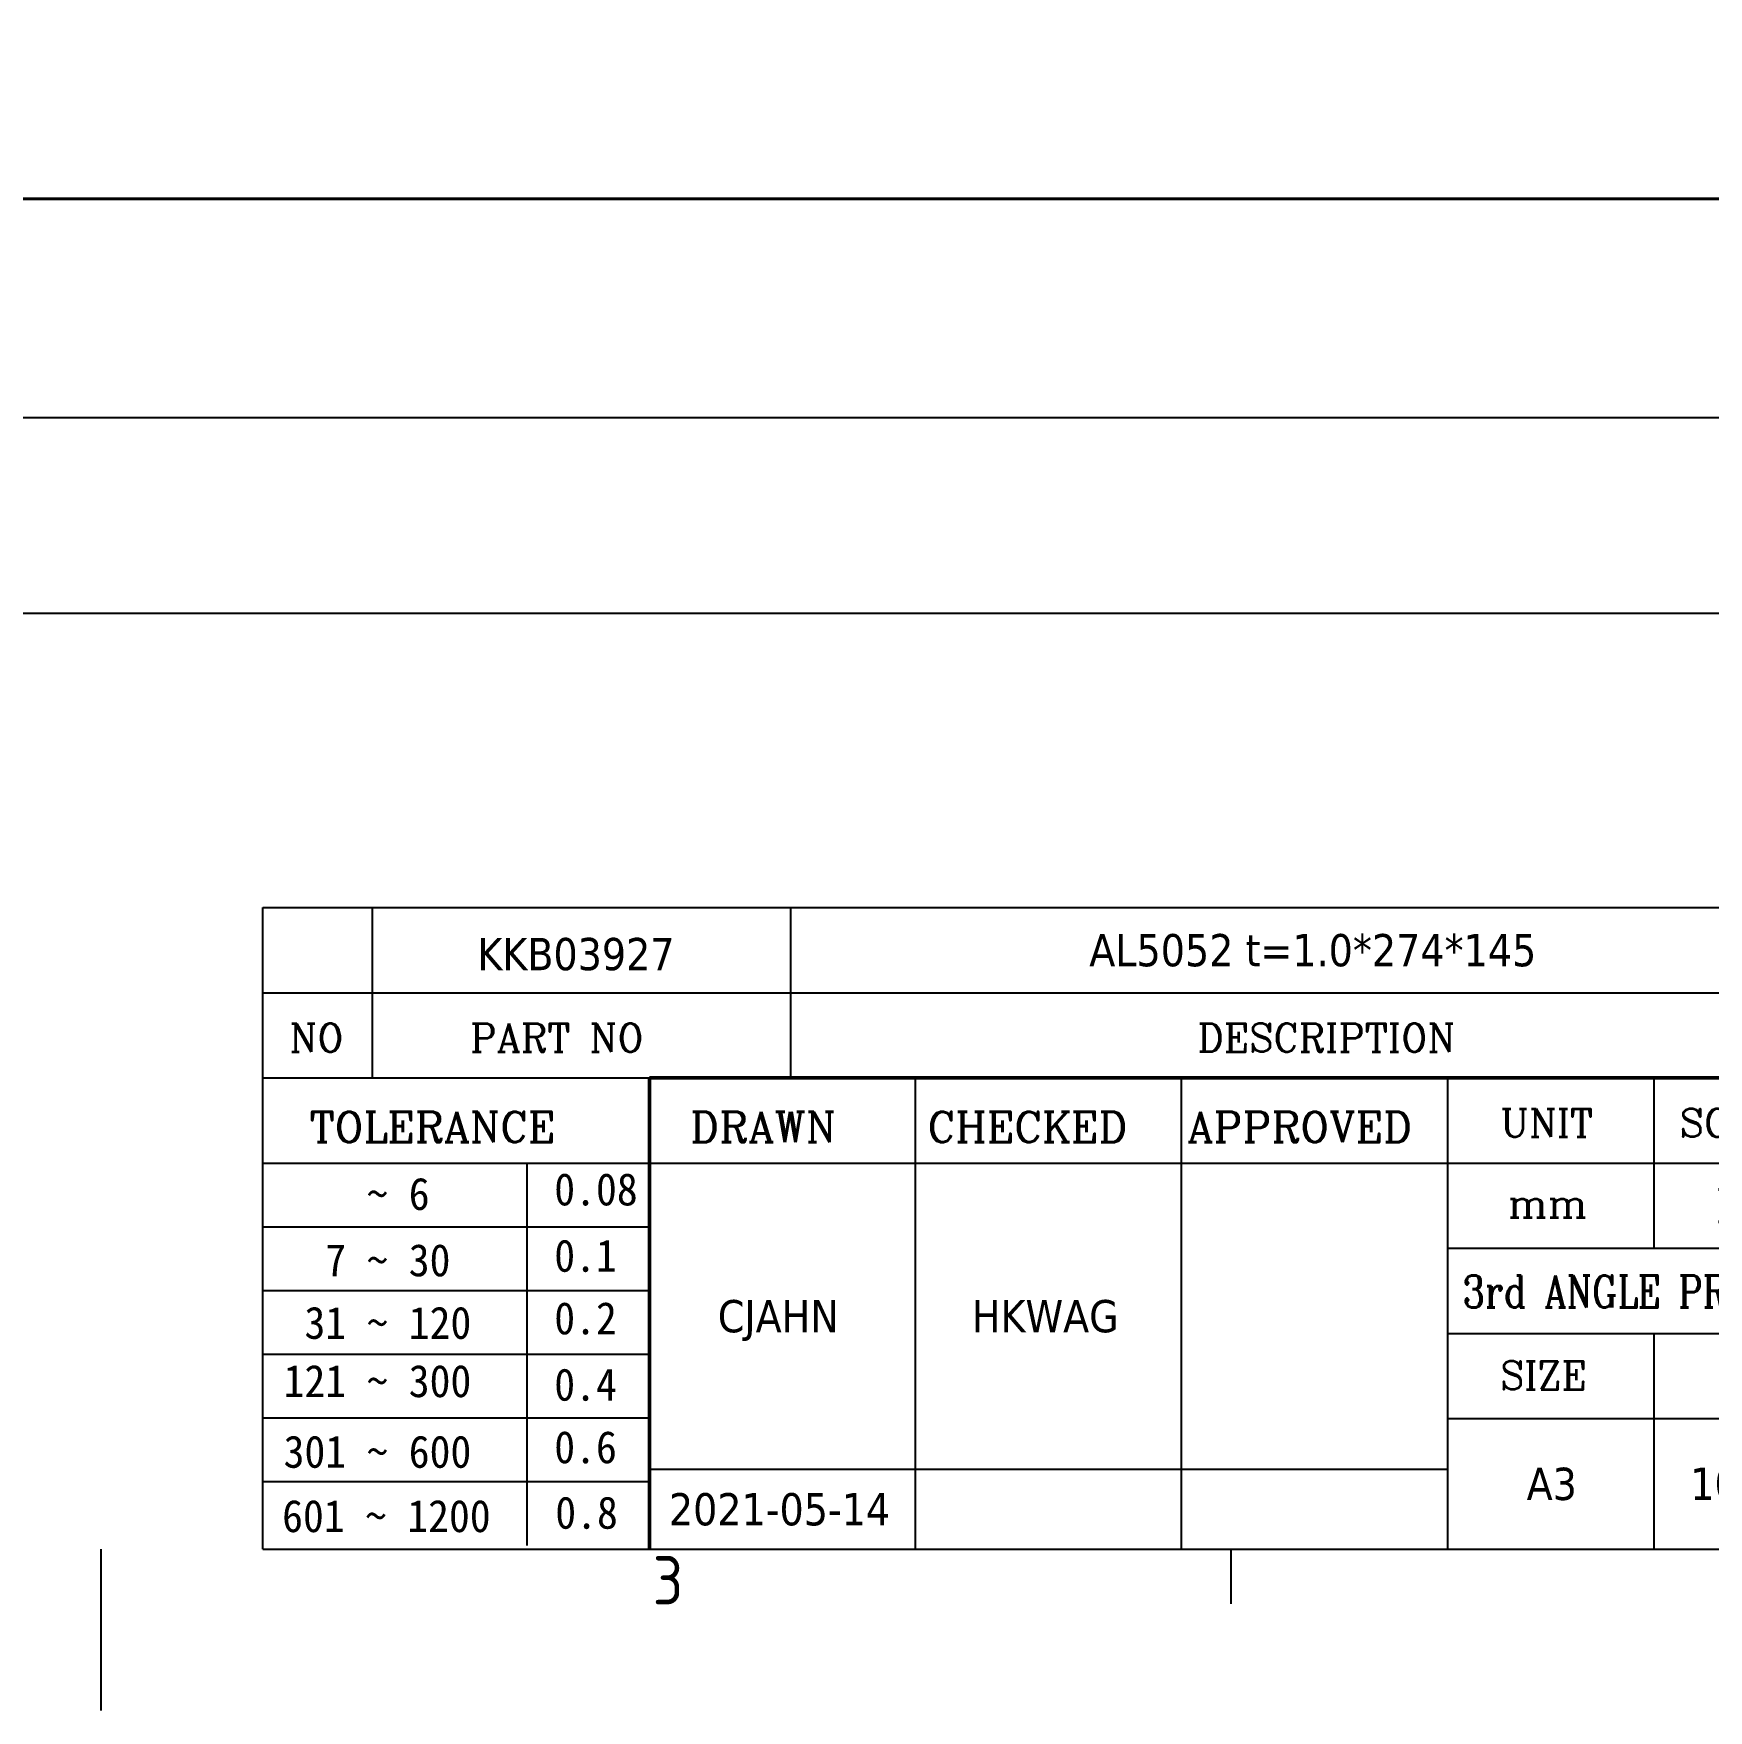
# Model space of a CAD drawing. Header units: millimetres. Extents: x 0 to 420, y 0 to 297.
# Drawn here: x 205.8 to 309.6, y 0 to 104 of the extents above; entities that cross this region are included whole.
import ezdxf
from ezdxf.enums import TextEntityAlignment as Align

# ---------------------------------------------------------------- set-up
doc = ezdxf.new("R2010")
doc.units = ezdxf.units.MM
doc.layers.get('0').update_dxf_attribs({"color": 3, "lineweight": 25})
for name, color, linetype, lineweight in [('가시적인 것(ISO)', 3, 'Continuous', 40), ('경계(ISO)', 7, 'Continuous', 25), ('제목(ISO)', 5, 'Continuous', 50), ('치수(ISO)', 2, 'Continuous', 25), ('해치(ISO)', 7, 'Continuous', 18)]:
    doc.layers.add(name, color=color, linetype=linetype, lineweight=lineweight)
doc.styles.add('HAN_291', font='')
doc.styles.add('HAN_370', font='', dxfattribs={"width": 2})
doc.styles.add('RC_284', font='ROMANC.shx')
doc.styles.add('RC_287', font='ROMANC.shx')
doc.styles.add('RC_292', font='ROMANC.shx')
doc.styles.add('ROMANT_294', font='romant.shx')
doc.styles.add('문자 텍스트_PSTEK_POSCO', font='isocp.shx')
doc.styles.add('치수 텍스트_PSTEK_POSCO', font='isocp.shx')
doc.styles.add('텍스트 스타일198', font='tahoma.ttf')
doc.styles.add('텍스트 스타일333', font='ROMANC.shx', dxfattribs={"width": 0.800000011920929})
doc.styles.get('HAN_291').set_extended_font_data('GulimChe')
doc.styles.get('HAN_370').set_extended_font_data('GulimChe')
doc.dimstyles.new('치수_PSTEK_POSCO', dxfattribs={"dimtxt": 3.5, "dimasz": 2.5, "dimexe": 2, "dimexo": 2.5, "dimgap": 1, "dimtad": 1, "dimrnd": 1e-08, "dimdsep": 46, "dimtxsty": '치수 텍스트_PSTEK_POSCO', "dimcen": 0.09, "dimdle": 10, "dimclrd": 7, "dimclre": 7, "dimclrt": 2, "dimadec": 1, "dimazin": 2, "dimtfac": 1, "dimtmove": 0, "dimatfit": 3, "dimfxl": 0, "dimtolj": 1, "dimlwd": -1, "dimlwe": -1, "dimarcsym": 0})

# ---------------------------------------------------------------- blocks, each defined once
blk = doc.blocks.new('경계 Default Border')
at = {"layer": '경계(ISO)'}
blk.add_line((280, 10), (280, 6.599999666213989), dxfattribs=at)
at = {"layer": '경계(ISO)', "flags": 128}
blk.add_lwpolyline([(210, 0), (210, 10)], dxfattribs=at)
at = {"layer": '경계(ISO)', "color": 2, "insert": (244.1685395229535, 6.57139439638704), "char_height": 3.00000011920929, "attachment_point": 7, "style": '문자 텍스트_PSTEK_POSCO'}
blk.add_mtext('3', dxfattribs=at)
blk = doc.blocks.new('제목 블록 PSTEK')
for color, points in [(252, [(317.2195697678507, 17.0593801673321), (322.0326348870767, 21.62682475217465), (322.2781991042243, 21.94392121864296), (317.0471853425802, 16.97985676345368), (318.7512090904202, 16.1899260703855), (316.0018030350395, 12.71868385740789), (316.3356552234328, 13.00206718743325), (318.9235935156908, 16.2694494742633)]), (5, [(321.6183518841322, 17.4193704504104), (319.5281351041078, 18.24969419629727), (322.4505835294948, 22.02344462252142), (317.2195697678507, 17.0593801673321), (318.9235935156908, 16.2694494742633), (316.1741874603099, 12.79820726128571)]), (1, [(324.4839107253602, 19.60711530335299), (325.2419748254881, 19.60711530335299), (325.2419748254881, 20.25857663940324), (321.2266040451076, 20.25857663940324), (321.2266040451076, 19.60711530335299), (321.9846681452406, 19.60711530335299), (321.9846681452406, 15.3430047401139), (324.4839107253602, 15.3430047401139)]), (252, [(324.6615819988275, 19.45905590879572), (325.4196460989604, 19.45905590879572), (325.4196460989604, 20.11051724484596), (325.2419748254881, 20.11051724484596), (325.2419748254881, 19.60711530335299), (324.4839107253602, 19.60711530335299), (324.4839107253602, 15.3430047401139), (322.1623394187076, 15.3430047401139), (322.1623394187076, 15.19494534555726), (324.6615819988275, 15.19494534555726)]), (1, [(329.2277337269622, 20.25857663940324), (325.65654113025, 20.25857663940324), (325.65654113025, 15.3430047401139), (329.3580259941756, 15.3430047401139), (329.3580259941756, 15.9944660761648), (328.1137701654877, 15.9944660761648), (328.1137701654877, 17.56360607323003), (329.2277337269622, 17.56360607323003), (329.2277337269622, 18.25543873810179), (328.1137701654877, 18.25543873810179), (328.1137701654877, 19.60711530335299), (329.2277337269622, 19.60711530335299)]), (252, [(328.2914414389548, 19.45905590879572), (329.4054050004294, 19.45905590879572), (329.4054050004294, 20.11051724484596), (329.2277337269622, 20.11051724484596), (329.2277337269622, 19.60711530335299), (328.1137701654877, 19.60711530335299), (328.1137701654877, 18.25543873810179), (328.2914414389548, 18.25543873810179)]), (1, [(332.3312149849806, 20.25857663940324), (329.8592894925411, 20.25857663940324), (329.8592894925411, 15.3430047401139), (332.3312149849806, 15.3430047401139), (332.3312149849806, 17.4318630164523), (333.0701931098801, 15.3430047401139), (335.4855464857051, 15.3430047401139), (334.2514536401189, 19.30614745124769), (335.4379594596742, 20.25857663940324), (334.3071782107978, 20.25857663940324), (332.3312149849806, 18.99741471888304)]), (252, [(332.5088862584528, 20.1105172448466), (332.3312149849806, 20.1105172448466), (332.3312149849806, 18.99741471888368), (332.5088862584528, 19.11081371413894)]), (252, [(335.6156307331414, 20.11051724484596), (335.2535118015555, 20.11051724484596), (334.2514536401189, 19.30614745124769), (335.4855464857051, 15.3430047401139), (333.1954852176545, 15.3430047401139), (333.2478643833523, 15.19494534555726), (335.6632177591723, 15.19494534555726), (334.4291249135862, 19.15808805669106)]), (252, [(321.9846681452406, 19.60711530335299), (321.4042753185749, 19.60711530335299), (321.4042753185749, 19.45905590879572), (321.9846681452406, 19.45905590879572)]), (252, [(328.2914414389548, 17.41554667867274), (329.4054050004294, 17.41554667867274), (329.4054050004294, 18.10737934354514), (329.2277337269622, 18.10737934354514), (329.2277337269622, 17.56360607323003), (328.1137701654877, 17.56360607323003), (328.1137701654877, 15.9944660761648), (328.2914414389548, 15.9944660761648)]), (252, [(332.5088862584528, 16.92964231796647), (332.3312149849806, 17.43186301645164), (332.3312149849806, 15.3430047401139), (330.0369607660135, 15.3430047401139), (330.0369607660135, 15.19494534555726), (332.5088862584528, 15.19494534555726)]), (252, [(329.5356972676428, 15.8464066816075), (329.3580259941756, 15.8464066816075), (329.3580259941756, 15.3430047401139), (325.8342124037171, 15.3430047401139), (325.8342124037171, 15.19494534555726), (329.5356972676428, 15.19494534555726)])]:
    blk.add_hatch(color=color).paths.add_polyline_path(points)
h = blk.add_hatch(color=1)
edge = h.paths.add_edge_path(flags=0)
edge.add_line((314.2242174273352, 19.60711530335299), (314.2242174273352, 17.00126995915134))
edge.add_line((314.2242174273352, 17.00126995915134), (314.3485873187598, 17.00126995915134))
edge.add_arc((314.3485873187598, 17.6527312952023), 0.6514613360509371, 270, 360)
edge.add_line((315.0000486548106, 17.6527312952023), (315.0000486548106, 18.95565396730211))
edge.add_arc((314.3485873187598, 18.95565396730212), 0.6514613360508712, 0, 90)
edge.add_line((314.3485873187598, 19.60711530335299), (314.2242174273352, 19.60711530335299))
edge = h.paths.add_edge_path()
edge.add_arc((314.9847713324306, 18.28938669179658), 1.969189947606664, 269.9999999999959, 450)
edge.add_line((314.9847713324306, 20.25857663940318), (311.7664314776902, 20.25857663940324))
edge.add_line((311.7664314776902, 20.25857663940324), (311.7664314776902, 15.3430047401139))
edge.add_line((311.7664314776902, 15.3430047401139), (314.2242174273352, 15.3430047401139))
edge.add_line((314.2242174273352, 15.3430047401139), (314.2242174273352, 16.32019674418991))
edge.add_line((314.2242174273352, 16.32019674418991), (314.9847713324307, 16.32019674418991))
h = blk.add_hatch(color=252)
edge = h.paths.add_edge_path()
edge.add_arc((314.9847713324309, 18.28938669179657), 1.969189947606666, 270, 406.8278729790604)
edge.add_arc((315.1624426058984, 18.1413272972396), 1.969189947606962, -90, 53.560984836317004, ccw=False)
edge.add_line((315.1624426058984, 16.17213734963263), (314.4018887008024, 16.17213734963263))
edge.add_line((314.4018887008024, 16.17213734963263), (314.4018887008024, 15.19494534555726))
edge.add_line((314.4018887008024, 15.19494534555726), (311.9441027511573, 15.19494534555726))
edge.add_line((311.9441027511573, 15.19494534555726), (311.9441027511573, 15.3430047401139))
edge.add_line((311.9441027511573, 15.3430047401139), (314.2242174273352, 15.3430047401139))
edge.add_line((314.2242174273352, 15.3430047401139), (314.2242174273352, 16.32019674418991))
edge.add_line((314.2242174273352, 16.32019674418991), (314.9847713324309, 16.32019674418991))
h = blk.add_hatch(color=252)
edge = h.paths.add_edge_path()
edge.add_line((314.4018887008024, 19.45905590879572), (314.5262585922315, 19.45905590879572))
edge.add_arc((314.5262585922314, 18.80759457274939), 0.6514613360463194, 60.4189348879147, 90.00000000000318, ccw=False)
edge.add_arc((314.3485873187602, 18.95565396730057), 0.6514613360524251, 39.96992292766206, 90.00000000009999)
edge.add_line((314.3485873187591, 19.60711530335307), (314.2242174273352, 19.60711530335298))
edge.add_line((314.2242174273352, 19.60711530335299), (314.2242174273352, 17.00126995915134))
edge.add_line((314.2242174273352, 17.00126995915134), (314.3485873187591, 17.00126995915134))
edge.add_arc((314.3485873187568, 17.652731295233), 0.6514613360816299, 270.0000000002, 274.6930825552478)
edge.add_line((314.4018887008024, 17.0034541317032), (314.4018887008024, 19.45905590879572))
at = {"layer": '해치(ISO)'}
h = blk.add_hatch(color=140, dxfattribs=at)
edge = h.paths.add_edge_path()
edge.add_ellipse((330.3660919371412, 20.15576403068321), major_axis=(9.100907360794343, 0), ratio=0.4069904968023172, start_angle=301.3098473703837, end_angle=507.7436900681698)
edge.add_ellipse((331.5340919371412, 20.4634168429492), major_axis=(-9.82350664112931, 0), ratio=0.3942600559756514, start_angle=111.51207141178469, end_angle=334.47025347086895, ccw=False)
edge.add_line((335.1363447531188, 16.8601935978785), (335.0955236905705, 16.99119398620872))
at = {"color": 180}
for p, q in [((182.475792979055, 11.79100474011392), (182.4757929790549, 51.56524660363496)), ((182.4757929790549, 51.56524660363496), (372.4757929537551, 51.56524660363496)), ((189.2651435055721, 51.56524660363496), (189.2651435055722, 41.00524660363494)), ((215.2152739891528, 41.00524660363494), (215.2152739891528, 51.56524660363496)), ((280.8758854511282, 51.56524660363496), (280.8758854511282, 41.00524660363494)), ((310.0881549537552, 51.56524660363496), (310.0881549537553, 41.00524660363494)), ((316.9044520275131, 51.56524660363496), (316.9044520275127, 41.00524660363494)), ((338.4566026226726, 51.56524660363496), (338.4566026226727, 41.00524660363494)), ((372.4757929537551, 51.56524660363496), (372.4757929537551, 11.79100474011389)), ((182.475792979055, 46.2852466036349), (372.4757929537551, 46.28524660363492)), ((182.475792979055, 41.00524660363493), (206.451475290024, 41.00524660363493)), ((222.9401812389276, 11.79100474011392), (222.9401812389276, 41.00524660363494)), ((239.4288871878316, 11.79100474011392), (239.4288871878316, 41.00524660363494)), ((255.9175931367356, 11.79100474011392), (255.9175931367356, 41.00524660363494)), ((268.6918866058747, 41.00524660363494), (268.6918866058747, 30.44524660363498)), ((280.8758854511282, 41.00524660363494), (280.8758854511282, 25.16524660363502)), ((310.088154953755, 41.00524660363494), (310.088154953755, 11.79100474011392)), ((182.475792979055, 35.72524660363497), (206.451475290024, 35.72524660363497)), ((198.8621818849491, 12.02524660363491), (198.8621818849491, 35.72524660363497)), ((206.451475290024, 35.72524660363497), (372.4757929537551, 35.72524660363497)), ((182.475792979055, 31.77524660363492), (206.451475290024, 31.77524660363492)), ((255.917593136736, 30.44524660363498), (372.4757929537552, 30.44524660363501)), ((182.475792979055, 27.82524660363487), (206.451475290024, 27.82524660363487)), ((255.9175931367359, 25.16524660363502), (372.4757929537552, 25.165246603635)), ((268.6918866058744, 25.16524660363502), (268.6918866058744, 11.79100474011392)), ((182.475792979055, 23.87524660363505), (206.451475290024, 23.87524660363505)), ((182.475792979055, 19.92524660363478), (206.451475290024, 19.92524660363478)), ((255.9175931367359, 19.88524660363481), (310.0881549537553, 19.88524660363481)), ((206.451475290024, 16.74100474011396), (255.9175931367359, 16.74100474011396)), ((182.475792979055, 15.97524660363496), (206.451475290024, 15.97524660363496)), ((182.475792979055, 11.79100474011392), (372.4757929537551, 11.79100474011389))]:
    blk.add_line(p, q, dxfattribs=at)
at = {"color": 7, "lineweight": 50}
for p, q in [((206.4514752900237, 11.79100474011392), (206.4514752900237, 41.00524660363494)), ((206.451475290024, 41.00524660363494), (372.4757929537551, 41.00524660363496))]:
    blk.add_line(p, q, dxfattribs=at)
at = {"color": 7}
for p, q in [((322.2781991042243, 21.94392121864296), (317.0471853425802, 16.97985676345368)), ((322.4505835294948, 22.02344462252142), (317.2195697678507, 17.0593801673321)), ((319.5281351041078, 18.24969419629727), (322.4505835294948, 22.02344462252142)), ((322.0326348870767, 21.62682475217465), (322.2781991042243, 21.94392121864296)), ((317.2195697678507, 17.0593801673321), (322.0326348870767, 21.62682475217465)), ((311.7664314776902, 20.25900474011391), (311.7664314776902, 15.34300474011391)), ((314.9847713324309, 20.25857663940324), (311.7664314776902, 20.25857663940324)), ((314.9847713324309, 20.25857663940324), (311.7664314776902, 20.25857663940324)), ((311.7664314776902, 20.25857663940324), (311.7664314776902, 15.3430047401139)), ((325.2419748254881, 20.25857663940324), (321.2266040451076, 20.25857663940324)), ((321.2266040451076, 20.25857663940324), (321.2266040451076, 19.60711530335299)), ((325.2419748254881, 20.25857663940324), (321.2266040451076, 20.25857663940324)), ((321.2266040451076, 20.25857663940324), (321.2266040451076, 19.60711530335299)), ((325.2419748254881, 19.60711530335299), (325.2419748254881, 20.25857663940324)), ((325.2419748254881, 19.60711530335299), (325.2419748254881, 20.25857663940324)), ((325.4196460989604, 20.11051724484596), (325.2419748254881, 20.11051724484596)), ((325.2419748254881, 20.11051724484596), (325.2419748254881, 19.60711530335299)), ((325.4196460989604, 19.45905590879572), (325.4196460989604, 20.11051724484596)), ((329.2277337269622, 20.25857663940324), (325.65654113025, 20.25857663940324)), ((325.65654113025, 20.25857663940324), (325.65654113025, 15.3430047401139)), ((325.65654113025, 20.25857663940324), (325.65654113025, 15.3430047401139)), ((329.2277337269622, 20.25857663940324), (325.65654113025, 20.25857663940324)), ((329.2277337269622, 19.60711530335299), (329.2277337269622, 20.25857663940324)), ((329.2277337269622, 19.60711530335299), (329.2277337269622, 20.25857663940324)), ((329.4054050004294, 20.11051724484596), (329.2277337269622, 20.11051724484596)), ((329.2277337269622, 20.11051724484596), (329.2277337269622, 19.60711530335299)), ((329.4054050004294, 19.45905590879572), (329.4054050004294, 20.11051724484596)), ((332.3312149849806, 20.25857663940324), (329.8592894925411, 20.25857663940324)), ((329.8592894925411, 20.25857663940324), (329.8592894925411, 15.3430047401139)), ((329.8592894925411, 20.25857663940324), (329.8592894925411, 15.3430047401139)), ((332.3312149849806, 20.25857663940324), (329.8592894925411, 20.25857663940324)), ((334.3071782107978, 20.25857663940324), (332.3312149849806, 18.99741471888304)), ((332.3312149849806, 18.99741471888304), (332.3312149849806, 20.25857663940324)), ((334.3071782107978, 20.25857663940324), (332.3312149849806, 18.99741471888304)), ((332.3312149849806, 18.99741471888304), (332.3312149849806, 20.25857663940324)), ((332.5088862584528, 20.1105172448466), (332.3312149849806, 20.1105172448466)), ((332.3312149849806, 20.1105172448466), (332.3312149849806, 18.99741471888368)), ((332.5088862584528, 19.11081371413894), (332.5088862584528, 20.1105172448466)), ((334.2514536401189, 19.30614745124769), (335.4379594596742, 20.25857663940324)), ((334.2514536401189, 19.30614745124769), (335.4379594596742, 20.25857663940324)), ((335.2535118015555, 20.11051724484596), (334.2514536401189, 19.30614745124769)), ((335.4379594596742, 20.25857663940324), (334.3071782107978, 20.25857663940324)), ((335.4379594596742, 20.25857663940324), (334.3071782107978, 20.25857663940324)), ((334.4291249135862, 19.15808805669104), (335.6156307331414, 20.11051724484596)), ((335.6156307331414, 20.11051724484596), (335.2535118015555, 20.11051724484596)), ((314.2242174273352, 17.00126995915134), (314.2242174273352, 19.60711530335299)), ((314.2242174273352, 19.60711530335299), (314.3485873187591, 19.60711530335299)), ((314.3485873187591, 19.60711530335299), (314.2242174273352, 19.60711530335299)), ((314.2242174273352, 19.60711530335299), (314.2242174273352, 17.00126995915134)), ((314.2242174273352, 17.00126995915134), (314.2242174273352, 19.60711530335299)), ((314.2242174273352, 19.60711530335299), (314.3485873187591, 19.60711530335299)), ((314.4018887008024, 19.45905590879572), (314.5262585922314, 19.45905590879572)), ((314.4018887008024, 17.0034541317032), (314.4018887008024, 19.45905590879572)), ((315.0000486548106, 18.95565396730275), (315.0000486548106, 17.65273129520161)), ((315.0000486548106, 18.95565396730275), (315.0000486548106, 17.65273129520161)), ((321.2266040451076, 19.60711530335299), (321.9846681452406, 19.60711530335299)), ((321.2266040451076, 19.60711530335299), (321.9846681452406, 19.60711530335299)), ((321.4042753185749, 19.60711530335299), (321.4042753185749, 19.45905590879572)), ((321.9846681452406, 19.60711530335299), (321.4042753185749, 19.60711530335299)), ((321.4042753185749, 19.45905590879572), (321.9846681452406, 19.45905590879572)), ((321.9846681452406, 19.60711530335299), (321.9846681452406, 15.3430047401139)), ((321.9846681452406, 19.45905590879572), (321.9846681452406, 19.60711530335299)), ((321.9846681452406, 19.60711530335299), (321.9846681452406, 15.3430047401139)), ((324.4839107253602, 19.60711530335299), (325.2419748254881, 19.60711530335299)), ((324.4839107253602, 15.3430047401139), (324.4839107253602, 19.60711530335299)), ((325.2419748254881, 19.60711530335299), (324.4839107253602, 19.60711530335299)), ((324.4839107253602, 19.60711530335299), (324.4839107253602, 15.3430047401139)), ((324.4839107253602, 19.60711530335299), (325.2419748254881, 19.60711530335299)), ((324.4839107253602, 15.3430047401139), (324.4839107253602, 19.60711530335299)), ((324.6615819988275, 19.45905590879572), (325.4196460989604, 19.45905590879572)), ((324.6615819988275, 15.19494534555726), (324.6615819988275, 19.45905590879572)), ((328.1137701654877, 18.25543873810179), (328.1137701654877, 19.60711530335299)), ((328.1137701654877, 19.60711530335299), (329.2277337269622, 19.60711530335299)), ((329.2277337269622, 19.60711530335299), (328.1137701654877, 19.60711530335299)), ((328.1137701654877, 19.60711530335299), (328.1137701654877, 18.25543873810179)), ((328.1137701654877, 18.25543873810179), (328.1137701654877, 19.60711530335299)), ((328.1137701654877, 19.60711530335299), (329.2277337269622, 19.60711530335299)), ((328.2914414389548, 18.25543873810179), (328.2914414389548, 19.45905590879572)), ((328.2914414389548, 19.45905590879572), (329.4054050004294, 19.45905590879572)), ((332.3312149849806, 18.99741471888368), (332.5088862584528, 19.11081371413894)), ((335.4855464857051, 15.3430047401139), (334.2514536401189, 19.30614745124769)), ((334.2514536401189, 19.30614745124769), (335.4855464857051, 15.3430047401139)), ((335.4855464857051, 15.3430047401139), (334.2514536401189, 19.30614745124769)), ((335.6632177591723, 15.19494534555726), (334.4291249135862, 19.15808805669104)), ((321.6183518841322, 17.4193704504104), (319.5281351041078, 18.24969419629727)), ((329.2277337269622, 18.25543873810179), (328.1137701654877, 18.25543873810179)), ((328.1137701654877, 18.25543873810179), (328.2914414389548, 18.25543873810179)), ((329.2277337269622, 18.25543873810179), (328.1137701654877, 18.25543873810179)), ((329.2277337269622, 17.56360607323003), (329.2277337269622, 18.25543873810179)), ((329.2277337269622, 17.56360607323003), (329.2277337269622, 18.25543873810179)), ((329.4054050004294, 18.10737934354514), (329.2277337269622, 18.10737934354514)), ((329.2277337269622, 18.10737934354514), (329.2277337269622, 17.56360607323003)), ((329.4054050004294, 17.41554667867274), (329.4054050004294, 18.10737934354514)), ((345.0447381189468, 17.50375595811051), (344.9867755289346, 17.689895936919)), ((314.3485873187591, 17.00126995915134), (314.2242174273352, 17.00126995915134)), ((314.2242174273352, 17.00126995915134), (314.3485873187591, 17.00126995915134)), ((314.3485873187591, 17.00126995915134), (314.2242174273352, 17.00126995915134)), ((316.1741874603099, 12.79820726128571), (321.6183518841322, 17.4193704504104)), ((317.0471853425802, 16.97985676345368), (318.7512090904202, 16.1899260703855)), ((318.9235935156908, 16.2694494742633), (317.2195697678507, 17.0593801673321)), ((317.2195697678507, 17.0593801673321), (318.9235935156908, 16.2694494742633)), ((328.1137701654877, 17.56360607323003), (329.2277337269622, 17.56360607323003)), ((328.1137701654877, 15.9944660761648), (328.1137701654877, 17.56360607323003)), ((329.2277337269622, 17.56360607323003), (328.1137701654877, 17.56360607323003)), ((328.1137701654877, 17.56360607323003), (328.1137701654877, 15.9944660761648)), ((328.1137701654877, 17.56360607323003), (329.2277337269622, 17.56360607323003)), ((328.1137701654877, 15.9944660761648), (328.1137701654877, 17.56360607323003)), ((328.2914414389548, 15.9944660761648), (328.2914414389548, 17.41554667867274)), ((328.2914414389548, 17.41554667867274), (329.4054050004294, 17.41554667867274)), ((332.3312149849806, 17.4318630164523), (333.0701931098801, 15.3430047401139)), ((332.3312149849806, 15.3430047401139), (332.3312149849806, 17.4318630164523)), ((332.5088862584528, 16.92964231796647), (332.3312149849806, 17.43186301645164)), ((332.3312149849806, 17.43186301645164), (332.3312149849806, 15.3430047401139)), ((332.3312149849806, 17.4318630164523), (333.0701931098801, 15.3430047401139)), ((332.3312149849806, 15.3430047401139), (332.3312149849806, 17.4318630164523)), ((332.5088862584528, 15.19494534555726), (332.5088862584528, 16.92964231796647)), ((314.2242174273352, 16.32019674418991), (314.9847713324309, 16.32019674418991)), ((314.2242174273352, 15.3430047401139), (314.2242174273352, 16.32019674418991)), ((314.9847713324309, 16.32019674418991), (314.2242174273352, 16.32019674418991)), ((314.2242174273352, 16.32019674418991), (314.2242174273352, 15.3430047401139)), ((314.2242174273352, 16.32019674418991), (314.9847713324309, 16.32019674418991)), ((314.2242174273352, 15.3430047401139), (314.2242174273352, 16.32019674418991)), ((314.4018887008024, 16.17213734963263), (315.162442605898, 16.17213734963263)), ((314.4018887008024, 15.19494534555726), (314.4018887008024, 16.17213734963263)), ((318.7512090904202, 16.1899260703855), (316.0018030350395, 12.71868385740789)), ((318.9235935156908, 16.2694494742633), (316.1741874603099, 12.79820726128571)), ((316.3356552234328, 13.00206718743325), (318.9235935156908, 16.2694494742633)), ((329.3580259941756, 15.9944660761648), (328.1137701654877, 15.9944660761648)), ((328.1137701654877, 15.9944660761648), (328.2914414389548, 15.9944660761648)), ((329.3580259941756, 15.9944660761648), (328.1137701654877, 15.9944660761648)), ((329.3580259941756, 15.3430047401139), (329.3580259941756, 15.9944660761648)), ((329.3580259941756, 15.3430047401139), (329.3580259941756, 15.9944660761648)), ((329.5356972676428, 15.8464066816075), (329.3580259941756, 15.8464066816075)), ((329.3580259941756, 15.8464066816075), (329.3580259941756, 15.3430047401139)), ((329.5356972676428, 15.19494534555726), (329.5356972676428, 15.8464066816075)), ((311.7664314776902, 15.3430047401139), (314.2242174273352, 15.3430047401139)), ((311.7664314776902, 15.3430047401139), (314.2242174273352, 15.3430047401139)), ((314.2242174273352, 15.3430047401139), (311.9441027511573, 15.3430047401139)), ((311.9441027511573, 15.3430047401139), (311.9441027511573, 15.19494534555726)), ((311.9441027511573, 15.19494534555726), (314.4018887008024, 15.19494534555726)), ((321.9846681452406, 15.3430047401139), (324.4839107253602, 15.3430047401139)), ((321.9846681452406, 15.3430047401139), (324.4839107253602, 15.3430047401139)), ((324.4839107253602, 15.3430047401139), (322.1623394187076, 15.3430047401139)), ((322.1623394187076, 15.3430047401139), (322.1623394187076, 15.19494534555726)), ((322.1623394187076, 15.19494534555726), (324.6615819988275, 15.19494534555726)), ((325.65654113025, 15.3430047401139), (329.3580259941756, 15.3430047401139)), ((325.65654113025, 15.3430047401139), (329.3580259941756, 15.3430047401139)), ((329.3580259941756, 15.3430047401139), (325.8342124037171, 15.3430047401139)), ((325.8342124037171, 15.3430047401139), (325.8342124037171, 15.19494534555726)), ((325.8342124037171, 15.19494534555726), (329.5356972676428, 15.19494534555726)), ((329.8592894925411, 15.3430047401139), (332.3312149849806, 15.3430047401139)), ((329.8592894925411, 15.3430047401139), (332.3312149849806, 15.3430047401139)), ((332.3312149849806, 15.3430047401139), (330.0369607660135, 15.3430047401139)), ((330.0369607660135, 15.3430047401139), (330.0369607660135, 15.19494534555726)), ((330.0369607660135, 15.19494534555726), (332.5088862584528, 15.19494534555726)), ((333.0701931098801, 15.3430047401139), (335.4855464857051, 15.3430047401139)), ((333.0701931098801, 15.3430047401139), (335.4855464857051, 15.3430047401139)), ((335.4855464857051, 15.3430047401139), (333.1954852176545, 15.3430047401139)), ((333.1954852176545, 15.3430047401139), (333.2478643833523, 15.19494534555726)), ((333.2478643833523, 15.19494534555726), (335.6632177591723, 15.19494534555726)), ((316.0018030350395, 12.71868385740789), (316.3356552234328, 13.00206718743325))]:
    blk.add_line(p, q, dxfattribs=at)
at = {"color": 5}
for p, q in [((322.4505835294948, 22.02344462252142), (317.2195697678507, 17.0593801673321)), ((319.5281351041078, 18.24969419629727), (322.4505835294948, 22.02344462252142)), ((321.6183518841322, 17.4193704504104), (319.5281351041078, 18.24969419629727)), ((316.1741874603099, 12.79820726128571), (321.6183518841322, 17.4193704504104)), ((317.2195697678507, 17.0593801673321), (318.9235935156908, 16.2694494742633)), ((318.9235935156908, 16.2694494742633), (316.1741874603099, 12.79820726128571))]:
    blk.add_line(p, q, dxfattribs=at)
at = {"color": 1}
for p, q in [((314.9847713324309, 20.25857663940324), (311.7664314776902, 20.25857663940324)), ((311.7664314776902, 20.25857663940324), (311.7664314776902, 15.3430047401139)), ((325.2419748254881, 20.25857663940324), (321.2266040451076, 20.25857663940324)), ((321.2266040451076, 20.25857663940324), (321.2266040451076, 19.60711530335299)), ((325.2419748254881, 19.60711530335299), (325.2419748254881, 20.25857663940324)), ((329.2277337269622, 20.25857663940324), (325.65654113025, 20.25857663940324)), ((325.65654113025, 20.25857663940324), (325.65654113025, 15.3430047401139)), ((329.2277337269622, 19.60711530335299), (329.2277337269622, 20.25857663940324)), ((332.3312149849806, 20.25857663940324), (329.8592894925411, 20.25857663940324)), ((329.8592894925411, 20.25857663940324), (329.8592894925411, 15.3430047401139)), ((334.3071782107978, 20.25857663940324), (332.3312149849806, 18.99741471888304)), ((332.3312149849806, 18.99741471888304), (332.3312149849806, 20.25857663940324)), ((334.2514536401189, 19.30614745124769), (335.4379594596742, 20.25857663940324)), ((335.4379594596742, 20.25857663940324), (334.3071782107978, 20.25857663940324)), ((314.2242174273352, 17.00126995915134), (314.2242174273352, 19.60711530335299)), ((314.2242174273352, 19.60711530335299), (314.3485873187591, 19.60711530335299)), ((315.0000486548106, 18.95565396730275), (315.0000486548106, 17.65273129520161)), ((321.2266040451076, 19.60711530335299), (321.9846681452406, 19.60711530335299)), ((321.9846681452406, 19.60711530335299), (321.9846681452406, 15.3430047401139)), ((324.4839107253602, 19.60711530335299), (325.2419748254881, 19.60711530335299)), ((324.4839107253602, 15.3430047401139), (324.4839107253602, 19.60711530335299)), ((328.1137701654877, 18.25543873810179), (328.1137701654877, 19.60711530335299)), ((328.1137701654877, 19.60711530335299), (329.2277337269622, 19.60711530335299)), ((335.4855464857051, 15.3430047401139), (334.2514536401189, 19.30614745124769)), ((329.2277337269622, 18.25543873810179), (328.1137701654877, 18.25543873810179)), ((329.2277337269622, 17.56360607323003), (329.2277337269622, 18.25543873810179)), ((314.3485873187591, 17.00126995915134), (314.2242174273352, 17.00126995915134)), ((328.1137701654877, 17.56360607323003), (329.2277337269622, 17.56360607323003)), ((328.1137701654877, 15.9944660761648), (328.1137701654877, 17.56360607323003)), ((332.3312149849806, 17.4318630164523), (333.0701931098801, 15.3430047401139)), ((332.3312149849806, 15.3430047401139), (332.3312149849806, 17.4318630164523)), ((314.2242174273352, 16.32019674418991), (314.9847713324309, 16.32019674418991)), ((314.2242174273352, 15.3430047401139), (314.2242174273352, 16.32019674418991)), ((329.3580259941756, 15.9944660761648), (328.1137701654877, 15.9944660761648)), ((329.3580259941756, 15.3430047401139), (329.3580259941756, 15.9944660761648)), ((311.7664314776902, 15.3430047401139), (314.2242174273352, 15.3430047401139)), ((321.9846681452406, 15.3430047401139), (324.4839107253602, 15.3430047401139)), ((325.65654113025, 15.3430047401139), (329.3580259941756, 15.3430047401139)), ((329.8592894925411, 15.3430047401139), (332.3312149849806, 15.3430047401139)), ((333.0701931098801, 15.3430047401139), (335.4855464857051, 15.3430047401139))]:
    blk.add_line(p, q, dxfattribs=at)
at = {"color": 7}
for centre, radius, start, end in [((314.9847713324309, 18.28938669179658), 1.969189947606665, 270, 90), ((314.9847713324309, 18.28938669179658), 1.969189947606665, 270, 90), ((314.3485873187598, 18.95565396730211), 0.6514613360508712, 0, 90), ((314.3485873187602, 18.95565396730057), 0.6514613360524251, 39.96992292766117, 90), ((314.3485873187598, 18.95565396730212), 0.6514613360508712, 0, 90), ((314.5262585922314, 18.80759457274939), 0.6514613360463193, 60.41893488791137, 90), ((314.9847713324307, 18.2893866917965), 1.969189947606594, 270, 46.82787297909833), ((315.1624426058984, 18.1413272972396), 1.969189947606961, 270, 53.56098483636067), ((314.3485873187597, 17.65273129520228), 0.6514613360509381, 270, 0), ((314.3485873187598, 17.6527312952023), 0.6514613360509381, 270, 0), ((314.3485873187568, 17.652731295233), 0.6514613360816299, 270, 274.6930825552478)]:
    blk.add_arc(centre, radius, start, end, dxfattribs=at)
at = {"color": 1}
for centre, radius, start, end in [((314.9847713324309, 18.28938669179657), 1.969189947606665, 270, 90), ((314.3485873187598, 18.95565396730211), 0.6514613360508712, 0, 90), ((314.3485873187598, 17.6527312952023), 0.6514613360509381, 270, 0)]:
    blk.add_arc(centre, radius, start, end, dxfattribs=at)
at = {"layer": '제목(ISO)', "lineweight": 18}
blk.add_line((182.475792979055, 35.72500474011393), (182.475792979055, 11.79100474011392), dxfattribs=at)
at = {"layer": '제목(ISO)'}
for p, q in [((322.2781991042243, 21.94392121864296), (317.0471853425802, 16.97985676345368)), ((322.4505835294948, 22.02344462252142), (317.2195697678507, 17.0593801673321)), ((319.5281351041078, 18.24969419629727), (322.4505835294948, 22.02344462252142)), ((322.0326348870767, 21.62682475217465), (322.2781991042243, 21.94392121864296)), ((317.2195697678507, 17.0593801673321), (322.0326348870767, 21.62682475217465)), ((314.9847713324306, 20.25857663940324), (311.7664314776902, 20.25857663940324)), ((311.7664314776902, 20.25857663940324), (311.7664314776902, 15.3430047401139)), ((325.2419748254881, 20.25857663940324), (321.2266040451076, 20.25857663940324)), ((321.2266040451076, 20.25857663940324), (321.2266040451076, 19.60711530335299)), ((325.2419748254881, 19.60711530335299), (325.2419748254881, 20.25857663940324)), ((325.4196460989604, 20.11051724484596), (325.2419748254881, 20.11051724484596)), ((325.2419748254881, 20.11051724484596), (325.2419748254881, 19.60711530335299)), ((325.4196460989604, 19.45905590879572), (325.4196460989604, 20.11051724484596)), ((329.2277337269622, 20.25857663940324), (325.65654113025, 20.25857663940324)), ((325.65654113025, 20.25857663940324), (325.65654113025, 15.3430047401139)), ((329.2277337269622, 19.60711530335299), (329.2277337269622, 20.25857663940324)), ((329.4054050004294, 20.11051724484596), (329.2277337269622, 20.11051724484596)), ((329.2277337269622, 20.11051724484596), (329.2277337269622, 19.60711530335299)), ((329.4054050004294, 19.45905590879572), (329.4054050004294, 20.11051724484596)), ((332.3312149849806, 20.25857663940324), (329.8592894925411, 20.25857663940324)), ((329.8592894925411, 20.25857663940324), (329.8592894925411, 15.3430047401139)), ((334.3071782107978, 20.25857663940324), (332.3312149849806, 18.99741471888304)), ((332.3312149849806, 18.99741471888304), (332.3312149849806, 20.25857663940324)), ((332.5088862584528, 20.1105172448466), (332.3312149849806, 20.1105172448466)), ((332.3312149849806, 20.1105172448466), (332.3312149849806, 18.99741471888368)), ((332.5088862584528, 19.11081371413894), (332.5088862584528, 20.1105172448466)), ((334.2514536401189, 19.30614745124769), (335.4379594596742, 20.25857663940324)), ((335.2535118015555, 20.11051724484596), (334.2514536401189, 19.30614745124769)), ((335.4379594596742, 20.25857663940324), (334.3071782107978, 20.25857663940324)), ((334.4291249135862, 19.15808805669106), (335.6156307331414, 20.11051724484596)), ((335.6156307331414, 20.11051724484596), (335.2535118015555, 20.11051724484596)), ((314.2242174273352, 17.00126995915134), (314.2242174273352, 19.60711530335299)), ((314.2242174273352, 19.60711530335299), (314.3485873187598, 19.60711530335299)), ((314.3485873187591, 19.60711530335299), (314.2242174273352, 19.60711530335299)), ((314.2242174273352, 19.60711530335299), (314.2242174273352, 17.00126995915134)), ((314.4018887008024, 19.45905590879572), (314.5262585922314, 19.45905590879572)), ((314.4018887008024, 17.0034541317032), (314.4018887008024, 19.45905590879572)), ((315.0000486548106, 18.95565396730211), (315.0000486548106, 17.6527312952023)), ((321.2266040451076, 19.60711530335299), (321.9846681452406, 19.60711530335299)), ((321.9846681452406, 19.60711530335299), (321.4042753185749, 19.60711530335299)), ((321.4042753185749, 19.60711530335299), (321.4042753185749, 19.45905590879572)), ((321.4042753185749, 19.45905590879572), (321.9846681452406, 19.45905590879572)), ((321.9846681452406, 19.60711530335299), (321.9846681452406, 15.3430047401139)), ((321.9846681452406, 19.45905590879572), (321.9846681452406, 19.60711530335299)), ((324.4839107253602, 19.60711530335299), (325.2419748254881, 19.60711530335299)), ((324.4839107253602, 15.3430047401139), (324.4839107253602, 19.60711530335299)), ((325.2419748254881, 19.60711530335299), (324.4839107253602, 19.60711530335299)), ((324.4839107253602, 19.60711530335299), (324.4839107253602, 15.3430047401139)), ((324.6615819988275, 19.45905590879572), (325.4196460989604, 19.45905590879572)), ((324.6615819988275, 15.19494534555726), (324.6615819988275, 19.45905590879572)), ((328.1137701654877, 18.25543873810179), (328.1137701654877, 19.60711530335299)), ((328.1137701654877, 19.60711530335299), (329.2277337269622, 19.60711530335299)), ((329.2277337269622, 19.60711530335299), (328.1137701654877, 19.60711530335299)), ((328.1137701654877, 19.60711530335299), (328.1137701654877, 18.25543873810179)), ((328.2914414389548, 19.45905590879572), (329.4054050004294, 19.45905590879572)), ((328.2914414389548, 18.25543873810179), (328.2914414389548, 19.45905590879572)), ((332.3312149849806, 18.99741471888368), (332.5088862584528, 19.11081371413894)), ((335.4855464857051, 15.3430047401139), (334.2514536401189, 19.30614745124769)), ((334.2514536401189, 19.30614745124769), (335.4855464857051, 15.3430047401139)), ((335.6632177591723, 15.19494534555726), (334.4291249135862, 19.15808805669106)), ((321.6183518841322, 17.4193704504104), (319.5281351041078, 18.24969419629727)), ((329.2277337269622, 18.25543873810179), (328.1137701654877, 18.25543873810179)), ((328.1137701654877, 18.25543873810179), (328.2914414389548, 18.25543873810179)), ((329.2277337269622, 17.56360607323003), (329.2277337269622, 18.25543873810179)), ((329.4054050004294, 18.10737934354514), (329.2277337269622, 18.10737934354514)), ((329.2277337269622, 18.10737934354514), (329.2277337269622, 17.56360607323003)), ((329.4054050004294, 17.41554667867274), (329.4054050004294, 18.10737934354514)), ((314.3485873187598, 17.00126995915134), (314.2242174273352, 17.00126995915134)), ((314.2242174273352, 17.00126995915134), (314.3485873187591, 17.00126995915134)), ((316.1741874603099, 12.79820726128571), (321.6183518841322, 17.4193704504104)), ((317.0471853425802, 16.97985676345368), (318.7512090904202, 16.1899260703855)), ((317.2195697678507, 17.0593801673321), (318.9235935156908, 16.2694494742633)), ((318.9235935156908, 16.2694494742633), (317.2195697678507, 17.0593801673321)), ((328.1137701654877, 15.9944660761648), (328.1137701654877, 17.56360607323003)), ((328.1137701654877, 17.56360607323003), (329.2277337269622, 17.56360607323003)), ((329.2277337269622, 17.56360607323003), (328.1137701654877, 17.56360607323003)), ((328.1137701654877, 17.56360607323003), (328.1137701654877, 15.9944660761648)), ((328.2914414389548, 17.41554667867274), (329.4054050004294, 17.41554667867274)), ((328.2914414389548, 15.9944660761648), (328.2914414389548, 17.41554667867274)), ((332.3312149849806, 15.3430047401139), (332.3312149849806, 17.4318630164523)), ((332.3312149849806, 17.4318630164523), (333.0701931098801, 15.3430047401139)), ((332.5088862584528, 16.92964231796647), (332.3312149849806, 17.43186301645164)), ((332.3312149849806, 17.43186301645164), (332.3312149849806, 15.3430047401139)), ((332.5088862584528, 15.19494534555726), (332.5088862584528, 16.92964231796647)), ((314.2242174273352, 15.3430047401139), (314.2242174273352, 16.32019674418991)), ((314.2242174273352, 16.32019674418991), (314.9847713324307, 16.32019674418991)), ((314.9847713324309, 16.32019674418991), (314.2242174273352, 16.32019674418991)), ((314.2242174273352, 16.32019674418991), (314.2242174273352, 15.3430047401139)), ((314.4018887008024, 15.19494534555726), (314.4018887008024, 16.17213734963263)), ((314.4018887008024, 16.17213734963263), (315.1624426058984, 16.17213734963263)), ((318.7512090904202, 16.1899260703855), (316.0018030350395, 12.71868385740789)), ((318.9235935156908, 16.2694494742633), (316.1741874603099, 12.79820726128571)), ((316.3356552234328, 13.00206718743325), (318.9235935156908, 16.2694494742633)), ((329.3580259941756, 15.9944660761648), (328.1137701654877, 15.9944660761648)), ((328.1137701654877, 15.9944660761648), (328.2914414389548, 15.9944660761648)), ((329.3580259941756, 15.3430047401139), (329.3580259941756, 15.9944660761648)), ((329.5356972676428, 15.8464066816075), (329.3580259941756, 15.8464066816075)), ((329.3580259941756, 15.8464066816075), (329.3580259941756, 15.3430047401139)), ((329.5356972676428, 15.19494534555726), (329.5356972676428, 15.8464066816075)), ((311.7664314776902, 15.3430047401139), (314.2242174273352, 15.3430047401139)), ((314.2242174273352, 15.3430047401139), (311.9441027511573, 15.3430047401139)), ((311.9441027511573, 15.3430047401139), (311.9441027511573, 15.19494534555726)), ((311.9441027511573, 15.19494534555726), (314.4018887008024, 15.19494534555726)), ((321.9846681452406, 15.3430047401139), (324.4839107253602, 15.3430047401139)), ((324.4839107253602, 15.3430047401139), (322.1623394187076, 15.3430047401139)), ((322.1623394187076, 15.3430047401139), (322.1623394187076, 15.19494534555726)), ((322.1623394187076, 15.19494534555726), (324.6615819988275, 15.19494534555726)), ((325.65654113025, 15.3430047401139), (329.3580259941756, 15.3430047401139)), ((329.3580259941756, 15.3430047401139), (325.8342124037171, 15.3430047401139)), ((325.8342124037171, 15.3430047401139), (325.8342124037171, 15.19494534555726)), ((325.8342124037171, 15.19494534555726), (329.5356972676428, 15.19494534555726)), ((329.8592894925411, 15.3430047401139), (332.3312149849806, 15.3430047401139)), ((332.3312149849806, 15.3430047401139), (330.0369607660135, 15.3430047401139)), ((330.0369607660135, 15.3430047401139), (330.0369607660135, 15.19494534555726)), ((330.0369607660135, 15.19494534555726), (332.5088862584528, 15.19494534555726)), ((333.0701931098801, 15.3430047401139), (335.4855464857051, 15.3430047401139)), ((335.4855464857051, 15.3430047401139), (333.1954852176545, 15.3430047401139)), ((333.1954852176545, 15.3430047401139), (333.2478643833523, 15.19494534555726)), ((333.2478643833523, 15.19494534555726), (335.6632177591723, 15.19494534555726)), ((316.0018030350395, 12.71868385740789), (316.3356552234328, 13.00206718743325))]:
    blk.add_line(p, q, dxfattribs=at)
at = {"layer": '제목(ISO)', "color": 4}
blk.add_line((335.1363447531188, 16.8601935978785), (335.0955236905705, 16.99119398620872), dxfattribs=at)
at = {"layer": '제목(ISO)'}
for centre, radius, start, end in [((314.9847713324306, 18.28938669179658), 1.969189947606664, 46.82787297909431, 90), ((314.3485873187598, 18.95565396730212), 0.6514613360508712, 0, 90), ((314.3485873187602, 18.95565396730057), 0.6514613360524251, 39.96992292766117, 90), ((314.5262585922314, 18.80759457274939), 0.6514613360463193, 60.41893488791137, 90), ((314.9847713324307, 18.2893866917965), 1.969189947606594, 270, 46.82787297909833), ((314.9847713324309, 18.28938669179657), 1.969189947606666, 270, 46.8278729790603), ((315.1624426058984, 18.1413272972396), 1.969189947606962, 270, 53.56098483631701), ((314.3485873187598, 17.6527312952023), 0.6514613360509371, 270, 0), ((314.3485873187568, 17.652731295233), 0.6514613360816299, 270, 274.6930825552478)]:
    blk.add_arc(centre, radius, start, end, dxfattribs=at)
at = {"layer": '제목(ISO)', "color": 4}
for centre, major_axis, ratio, start_param, end_param in [((331.5340919371412, 20.4634168429492), (9.82350664112931, 0), 0.3942600559756514, 5.087845455444478, 8.97919982663645), ((330.3660919371412, 20.15576403068321), (9.100907360794343, 0), 0.4069904968023172, 5.258848905294775, 8.861799147915196)]:
    blk.add_ellipse(centre, major_axis=major_axis, ratio=ratio, start_param=start_param, end_param=end_param, dxfattribs=at)
at = {"color": 2}
for s, height, style, p in [('NO', 1.742399930953979, 'RC_284', (184.135398793432, 42.62317362549192)), ('PART NO', 1.742399930953979, 'RC_284', (195.3359407378685, 42.62317362549192)), ('DESCRIPTION', 1.742399930953979, 'RC_284', (240.4025565652523, 42.62317362549192)), ("Q'TY", 1.742399930953979, 'RC_284', (310.1440786515383, 42.62317362549192)), ('COLOR/FINISH', 1.742399930953979, 'RC_284', (317.7725341324144, 42.62317362549192)), ('REMARK', 1.742399930953979, 'RC_284', (348.346649953877, 42.62317362549192)), (' TOLERANCE', 1.899999976158142, 'RC_287', (184.0872874387979, 37.00893196870329)), ('DRAWN', 1.899999976158142, 'RC_287', (208.9766620976279, 37.00893196870329)), ('CHECKED', 1.899999976158142, 'RC_287', (223.6856844514997, 37.00893196870329)), ('APPROVED', 1.899999976158142, 'RC_287', (239.7795453577791, 37.00893196870329)), ('UNIT', 1.742399930953979, 'RC_284', (259.1652673287452, 37.34317362549218)), ('SCALE', 1.742399930953979, 'RC_284', (270.2934779252897, 37.34317362549218)), ('MODEL NAME', 2.178000062704086, 'RC_292', (284.096330289083, 37.25462520371384)), ('    ~ 6', 2.000000029802322, 'HAN_291', (183.7721304966814, 32.8176515608431)), ('0.08', 2.000000029802322, 'HAN_291', (200.5467345600617, 33.09873600004101)), ('mm', 1.742399930953979, 'RC_284', (259.6505418159997, 32.3543089683787)), ('PART NAME', 2.178000062704086, 'RC_292', (285.1416959765849, 32.03045329421792)), ('  7 ~ 30', 2.000000029802322, 'HAN_291', (183.7721304966814, 28.70538114822415)), ('0.1', 2.000000029802322, 'HAN_291', (200.5467345600617, 28.98646558742206)), (' DWG NO.', 2.178000062704086, 'RC_292', (284.8124284083233, 26.75045329421772)), ('0.2', 2.000000029802322, 'HAN_291', (200.5467345600617, 25.10736625836028)), (' 31 ~ 120', 2.000000029802322, 'HAN_291', (183.7721304966814, 24.82628181916237)), ('121 ~ 300', 2.000000029802322, 'HAN_291', (183.7721304966814, 21.21401206133254)), ('0.4', 2.000000029802322, 'HAN_291', (200.5467345600617, 20.99509650053045)), ('SIZE', 1.742399930953979, 'RC_284', (259.1652673287452, 21.69497768947366)), ('REFERENCE', 2.178000062704086, 'RC_292', (278.2741065029841, 21.43214925458022)), ('301 ~ 600', 2.000000029802322, 'HAN_291', (183.7721304966814, 16.83491273227077)), ('0.6', 2.000000029802322, 'HAN_291', (200.5467345600617, 17.11599717146868)), ('601 ~ 1200', 2.000000029802322, 'HAN_291', (183.6802025156883, 12.84759660881125)), ('0.8', 2.000000029802322, 'HAN_291', (200.6097246063884, 13.05732192299702))]:
    blk.add_text(s, height=height, dxfattribs=dict(at, style=style)).set_placement(p)
at = {"color": 2, "style": 'RC_284'}
blk.add_text('MATERIAL', height=1.742399930953979, dxfattribs=at).set_placement((295.4820202024417, 43.64524660363492), align=Align.MIDDLE_CENTER)
at = {"color": 7, "style": '텍스트 스타일333', "width": 0.7999999523162842}
blk.add_text('N/S', height=2.000000029802322, dxfattribs=at).set_placement((274.7838860285014, 33.08524660363496), align=Align.MIDDLE_CENTER)
at = {"color": 2, "style": '텍스트 스타일333', "width": 0.7999999523162842}
blk.add_text('3rd ANGLE PROJ.', height=2.000000029802322, dxfattribs=at).set_placement((256.8430306642954, 26.76148381654429))
at = {"color": 7, "style": 'ROMANT_294'}
for s, p in [('POWER', (342.82727231297, 20.97115304607566)), ('SYSTEM', (342.82727231297, 17.3284636719184)), ('TECHNOLOGY', (342.82727231297, 13.57194088644453))]:
    blk.add_text(s, height=2.700000107288361, dxfattribs=at).set_placement(p)
at = {"color": 7, "insert": (320.8519732224835, 14.21236326823155), "char_height": 1.400000005960464, "attachment_point": 1, "line_spacing_factor": 0.3319999873638153, "style": 'HAN_370'}
blk.add_mtext('\\fHY견고딕|b0|i0;\\H1.4000;피에스텍', dxfattribs=at)
at = {"layer": '제목(ISO)', "color": 7, "style": '텍스트 스타일198'}
for tag, p in [('부품_번호_001', (195.7843283186424, 47.68004260673702)), ('설명_001', (233.7032146386433, 47.92245856837096)), ('재질_001', (290.6002202955571, 47.92524659519488)), ("3._Q'TY_001", (312.7051684940307, 47.92188863680521)), ('질량\\P3;_001', (350.3046145979153, 48.1643332325385)), ('1._MODEL_NAME_001', (326.7684841840689, 37.52172745615292)), ('제목_001', (338.1474522096431, 32.12134217035067)), ('부품_번호_001', (334.4435685718743, 26.8052465951949)), ('설계자_001', (210.6823963971569, 25.23312566343435)), ('점검자_001', (226.4283219502686, 25.23446884679021)), ('프로젝트_001', (275.4908784891643, 18.26999428335376)), ('시트_크기_001', (260.807090429518, 14.83812566343425)), ('프로젝트_002', (270.9501059153493, 14.84611504470225)), ('작성_날짜_001', (207.6508315629738, 13.26600473167383)), ('프로젝트_003', (285.2523677708828, 11.42223580605074))]:
    blk.add_attdef(tag, p, '', height=2.000000029802322, dxfattribs=at)
for tag, p in [('4._COLOR', (327.6805273250926, 48.92524660363493)), ('엔지니어링_승인자', (247.673240162284, 26.23312567187446)), ('점검_날짜', (231.1845342133799, 14.26600474011394)), ('엔지니어링_승인_날짜', (247.6732401622839, 14.26600474011394))]:
    blk.add_attdef(tag, text='', height=2.000000029802322, dxfattribs=at).set_placement(p, align=Align.MIDDLE_CENTER)
blk = doc.blocks.new('*D23')
at = {"layer": 'Defpoints', "color": 0}
for p in [(51.75922860782828, 96.70043857822324), (325.7592286078283, 96.70043857822327), (325.7592286078283, 68.025752092378)]:
    blk.add_point(p, dxfattribs=at)
at = {"layer": '치수(ISO)', "color": 7}
for p, q in [((51.75922860782828, 94.20043857822324), (51.75922860782828, 66.025752092378)), ((325.7592286078283, 94.20043857822327), (325.7592286078283, 66.025752092378)), ((54.25922860782828, 68.025752092378), (323.2592286078283, 68.025752092378))]:
    blk.add_line(p, q, dxfattribs=at)
for points in [[(54.25922860782828, 68.44241875904467), (54.25922860782828, 67.60908542571133), (51.75922860782828, 68.025752092378)], [(323.2592286078283, 68.44241875904467), (323.2592286078283, 67.60908542571133), (325.7592286078283, 68.025752092378)]]:
    blk.add_solid(points, dxfattribs=at)
at = {"layer": '치수(ISO)', "color": 2, "insert": (185.3897896314504, 70.77609658056697), "char_height": 3.5, "attachment_point": 4, "style": '치수 텍스트_PSTEK_POSCO'}
blk.add_mtext('\\A1;274', dxfattribs=at)
blk = doc.blocks.new('*D26')
at = {"layer": 'Defpoints', "color": 0}
for p in [(59.75922860782831, 103.9504385782233), (317.7592286078283, 103.9504385782232), (59.75922860782831, 80.13156749418378)]:
    blk.add_point(p, dxfattribs=at)
at = {"layer": '치수(ISO)', "color": 7}
for p, q in [((59.75922860782831, 101.4504385782233), (59.75922860782831, 78.13156749418378)), ((317.7592286078283, 101.4504385782232), (317.7592286078283, 78.13156749418378)), ((315.2592286078283, 80.13156749418378), (62.25922860782831, 80.13156749418378))]:
    blk.add_line(p, q, dxfattribs=at)
for points in [[(62.25922860782831, 80.54823416085046), (62.25922860782831, 79.71490082751711), (59.75922860782831, 80.13156749418378)], [(315.2592286078283, 80.54823416085046), (315.2592286078283, 79.71490082751711), (317.7592286078283, 80.13156749418378)]]:
    blk.add_solid(points, dxfattribs=at)
at = {"layer": '치수(ISO)', "color": 2, "insert": (185.5647896314503, 82.88191198237276), "char_height": 3.5, "attachment_point": 4, "style": '치수 텍스트_PSTEK_POSCO'}
blk.add_mtext('\\A1;258', dxfattribs=at)

msp = doc.modelspace()

# ---------------------------------------------------------------- linework, layer by layer
at = {"layer": '가시적인 것(ISO)'}
msp.add_line((322.7592286078283, 93.70043857822324), (54.75922860782831, 93.70043857822324), dxfattribs=at)

# ---------------------------------------------------------------- block references
msp.add_blockref('경계 Default Border', (0, 0))
ref = msp.add_blockref('제목 블록 PSTEK', (37.52420704624484, -1.791004740113895))
ref.add_attrib('설계자_001', 'CJAHN', (248.2066034434017, 23.44212092332045), dxfattribs={"layer": '제목(ISO)', "color": 7, "height": 2.000000029802322, "style": '텍스트 스타일198'})
ref.add_attrib('점검자_001', 'HKWAG', (263.9525289965134, 23.44346410667632), dxfattribs={"layer": '제목(ISO)', "color": 7, "height": 2.000000029802322, "style": '텍스트 스타일198'})
ref.add_attrib('프로젝트_001', 'RND_2021_컨버터_DC', (313.0150855354091, 16.47898954323987), dxfattribs={"layer": '제목(ISO)', "color": 7, "height": 2.000000029802322, "style": '텍스트 스타일198'})
ref.add_attrib('시트_크기_001', 'A3', (298.3312974757628, 13.04712092332036), dxfattribs={"layer": '제목(ISO)', "color": 7, "height": 2.000000029802322, "style": '텍스트 스타일198'})
ref.add_attrib("3._Q'TY_001", '1', (350.2293755402756, 46.13088389669131), dxfattribs={"layer": '제목(ISO)', "color": 7, "height": 2.000000029802322, "style": '텍스트 스타일198'})
ref.add_attrib('작성_날짜_001', '2021-05-14', (245.1750386092186, 11.47499999155994), dxfattribs={"layer": '제목(ISO)', "color": 7, "height": 2.000000029802322, "style": '텍스트 스타일198'})
ref.add_attrib('재질_001', 'AL 5052', (328.124427341802, 46.13424185508099), dxfattribs={"layer": '제목(ISO)', "color": 7, "height": 2.000000029802322, "style": '텍스트 스타일198'})
ref.add_attrib('부품_번호_001', 'KKB03927', (371.967775618119, 25.014241855081), dxfattribs={"layer": '제목(ISO)', "color": 7, "height": 2.000000029802322, "style": '텍스트 스타일198'})
ref.add_attrib('1._MODEL_NAME_001', 'DC 10kW_40kV_250mA', (364.2926912303137, 35.73072271603903), dxfattribs={"layer": '제목(ISO)', "color": 7, "height": 2.000000029802322, "style": '텍스트 스타일198'})
ref.add_attrib('질량\\P3;_001', '0.108 kg', (387.8288216441601, 46.3733284924246), dxfattribs={"layer": '제목(ISO)', "color": 7, "height": 2.000000029802322, "style": '텍스트 스타일198'})
ref.add_attrib('설명_001', 'AL5052 t=1.0*274*145', (271.2274216848881, 46.13145382825707), dxfattribs={"layer": '제목(ISO)', "color": 7, "height": 2.000000029802322, "style": '텍스트 스타일198'})
ref.add_attrib('부품_번호_001', 'KKB03927', (233.3085353648872, 45.88903786662313), dxfattribs={"layer": '제목(ISO)', "color": 7, "height": 2.000000029802322, "style": '텍스트 스타일198'})
ref.add_attrib('제목_001', 'CASE', (375.671659255888, 30.33033743023677), dxfattribs={"layer": '제목(ISO)', "color": 7, "height": 2.000000029802322, "style": '텍스트 스타일198'})
ref.add_attrib('프로젝트_002', '10kW_40kV_250mA 집진기 개', (308.4743129615941, 13.05511030458836), dxfattribs={"layer": '제목(ISO)', "color": 7, "height": 2.000000029802322, "style": '텍스트 스타일198'})
ref.add_attrib('프로젝트_003', '발 PJT', (322.7765748171275, 9.631231065936852), dxfattribs={"layer": '제목(ISO)', "color": 7, "height": 2.000000029802322, "style": '텍스트 스타일198'})

# ---------------------------------------------------------------- dimensions: what is measured, and where the dimension line sits
at = {"layer": '치수(ISO)', "color": 7}
dim = msp.add_linear_dim(base=(59.75922860782831, 80.13156749418378), p1=(317.7592286078283, 103.9504385782232), p2=(59.75922860782831, 103.9504385782233), angle=180, dimstyle='치수_PSTEK_POSCO', override={"dimdec": 2, "dimtp": 0, "dimtm": -0, "dimtdec": 2, "dimtofl": 0, "dimatfit": 1}, dxfattribs=at)
dim.commit()
dim.dimension.update_dxf_attribs({"geometry": '*D26', "text_midpoint": (188.7592286078283, 80.13156749418378), "dimtype": 160})
dim = msp.add_linear_dim(base=(325.7592286078283, 68.025752092378), p1=(51.75922860782828, 96.70043857822324), p2=(325.7592286078283, 96.70043857822327), dimstyle='치수_PSTEK_POSCO', override={"dimdec": 2, "dimtp": 0, "dimtm": -0, "dimtdec": 2, "dimtofl": 0, "dimatfit": 1}, dxfattribs=at)
dim.commit()
dim.dimension.update_dxf_attribs({"geometry": '*D23', "text_midpoint": (188.7592286078283, 68.025752092378), "dimtype": 160})

doc.saveas('drawing.dxf')
